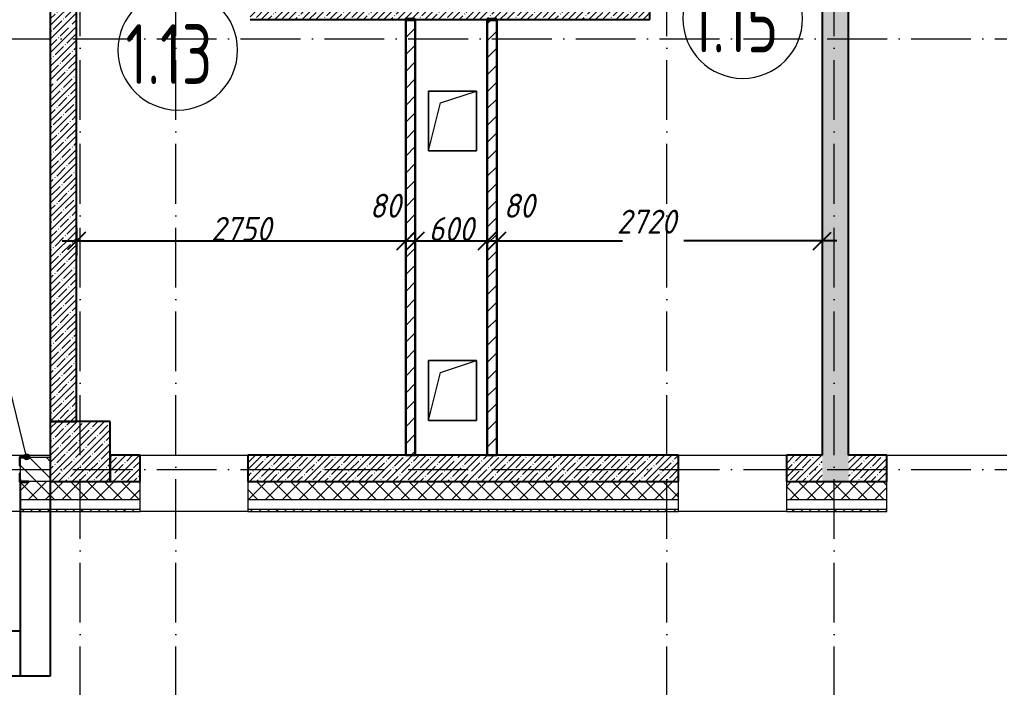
# Model space of a CAD drawing. Header units: millimetres. Extents: x 12986 to 523328, y -9759 to 30092.
# Drawn here: x 127151 to 135336, y -1821 to 3760 of the extents above; entities that cross this region are included whole.
import ezdxf

# ---------------------------------------------------------------- set-up
doc = ezdxf.new("R2010")
doc.units = ezdxf.units.MM
doc.linetypes.add('50_200_ШТРИХ_1Т_ш5_п1_п1_', pattern=[700, 500, -100, 0, -100])
for name, color, linetype, lineweight in [('1) ПГП Зеленый', 3, 'Continuous', 30), ('A-ANNO-DIMS', 7, 'Continuous', 9), ('A-AREA-IDEN', 7, 'Continuous', 9), ('A-FLOR', 7, 'Continuous', 9), ('A-GENM', 7, 'Continuous', 9), ('A-GENM-1', 7, 'Continuous', 25), ('A-GENM-IDEN', 7, 'Continuous', 9), ('A-WALL', 7, 'Continuous', 5), ('A-WALL-1', 7, 'Continuous', 25), ('A-WALL-8', 7, 'Continuous', 9), ('A-WALL-FNSH-1', 7, 'Continuous', 9), ('A-WALL-PATT-1', 7, 'Continuous', 5), ('A-WALL-PATT-3', 250, 'Continuous', 5), ('I-WALL', 7, 'Continuous', 5), ('S-COLS-1', 7, 'Continuous', 5), ('S-COLS-2', 7, 'Continuous', 25), ('Оси-2', 7, '50_200_ШТРИХ_1Т_ш5_п1_п1_', 9)]:
    doc.layers.add(name, color=color, linetype=linetype, lineweight=lineweight)
for name, color, linetype, lineweight, true_color in [('A-DETL-4', 7, 'Continuous', 50, 0x008000), ('A-WALL-2', 7, 'Continuous', 13, 0x000000), ('A-WALL-5', 7, 'Continuous', 13, 0x008000), ('A-WALL-PATT-2', 7, 'Continuous', 5, 0xce0000)]:
    doc.layers.add(name, color=color, linetype=linetype, lineweight=lineweight, true_color=true_color)
doc.styles.add('ISOCPEUR_I_3', font='isocpeui.ttf', dxfattribs={"width": 0.9, "height": 200})
doc.styles.add('СПДС', font='ГОСТ тип А.ttf', dxfattribs={"width": 0.9})
doc.dimstyles.new('ISO-2_0_0_9К_СРЕДНИЙ_1', dxfattribs={"dimscale": 304.8, "dimtxt": 199.196235, "dimasz": 0.492126, "dimexe": 0.393701, "dimexo": 0, "dimgap": 0, "dimtad": 1, "dimdec": 0, "dimzin": 0, "dimdsep": 46, "dimtxsty": 'ISOCPEUR_I_3', "dimblk1": 'OBLIQUE', "dimblk2": 'OBLIQUE', "dimsah": 1, "dimcen": 0.09, "dimdle": 0.393701, "dimazin": 0, "dimtfac": 1, "dimtdec": 4, "dimtix": 1, "dimtmove": 2, "dimatfit": 3, "dimfxl": 1, "dimtvp": 1, "dimtolj": 1, "dimtzin": 0, "dimarcsym": 2})
doc.dimstyles.new('ISO-2_0_0_9К_СРЕДНИЙ_6', dxfattribs={"dimscale": 304.8, "dimtxt": 199.196235, "dimasz": 0.492126, "dimexe": 0.393701, "dimexo": 0, "dimgap": 0, "dimtad": 1, "dimdec": 0, "dimzin": 0, "dimdsep": 46, "dimtxsty": 'ISOCPEUR_I_3', "dimblk1": 'OBLIQUE', "dimblk2": 'OBLIQUE', "dimsah": 1, "dimcen": 0.09, "dimdle": 0.393701, "dimazin": 0, "dimtfac": 1, "dimtdec": 4, "dimtix": 1, "dimtmove": 1, "dimatfit": 3, "dimfxl": 1, "dimtvp": 1, "dimtolj": 1, "dimtzin": 0, "dimarcsym": 2})
doc.dimstyles.new('ISO-2_0_0_9К_СРЕДНИЙ_7', dxfattribs={"dimscale": 304.8, "dimtxt": 199.196235, "dimasz": 0.492126, "dimexe": 0.393701, "dimexo": 0, "dimgap": 0, "dimtad": 1, "dimdec": 0, "dimzin": 0, "dimdsep": 46, "dimtxsty": 'ISOCPEUR_I_3', "dimblk1": 'OBLIQUE', "dimblk2": 'OBLIQUE', "dimsah": 1, "dimcen": 0.09, "dimdle": 0.393701, "dimazin": 0, "dimtfac": 1, "dimtdec": 4, "dimtix": 1, "dimtmove": 0, "dimatfit": 3, "dimfxl": 1, "dimtvp": 1, "dimtolj": 1, "dimtzin": 0, "dimarcsym": 2})
doc.dimstyles.get("Standard").update_dxf_attribs({"dimtxt": 0.18, "dimasz": 0.18, "dimexe": 0.18, "dimexo": 0.0625, "dimgap": 0.09, "dimtad": 0, "dimtih": 1, "dimtoh": 1, "dimdec": 4, "dimzin": 0, "dimdsep": 46, "dimtxsty": 'Standard', "dimcen": 0.09, "dimadec": 0, "dimazin": 0, "dimtfac": 1, "dimtdec": 4, "dimtofl": 0, "dimtmove": 0, "dimatfit": 3, "dimfxl": 1, "dimtolj": 1, "dimtzin": 0, "dimarcsym": 0})
pattern_1 = [(45, (61996.89, 0), (-57.02463, 57.02463), []), (45, (62053.92, 0), (-57.02463, 57.02463), [100.806, -20.161, 3.353, -16.808])]
pattern_2 = [(45, (61996.89, 0), (-70.71068, 70.71068), [])]

# ---------------------------------------------------------------- blocks, each defined once
blk = doc.blocks.new('AR_Отверстие прямоугольное _в плите_ - AR_Отверстие прямоугольное _в плите_-24444243-АР1_Кладочный план 1 этажа')
at = {"layer": 'A-GENM'}
for p, q in [((200, 250), (-200, 250)), ((-200, 250), (-200, -250)), ((-100, 150), (200, 250)), ((200, -250), (200, 250)), ((-200, -250), (-100, 150)), ((-200, -250), (200, -250))]:
    blk.add_line(p, q, dxfattribs=at)
blk = doc.blocks.new('Фахверк_СКБ_Уголок - Ф-11_200х2500 h-26914022-АР1_Кладочный план 1 этажа')
at = {"layer": 'A-GENM-1'}
for p, q in [((200, 156), (125, 156)), ((125, 156), (125, 81)), ((131, 81), (131, 150)), ((131, 150), (200, 150)), ((200, 150), (200, 156)), ((125, 81), (131, 81)), ((131, 19), (125, 19)), ((125, 19), (125, -56)), ((131, -50), (131, 19)), ((125, -56), (200, -56)), ((200, -50), (131, -50)), ((200, -56), (200, -50))]:
    blk.add_line(p, q, dxfattribs=at)
blk = doc.blocks.new('DIMBLOCK312-АР1_Кладочный план 1 этажа')
at = {"layer": 'A-ANNO-DIMS', "color": 0, "lineweight": -2, "transparency": 16777216}
for p, q in [((127156.9, -81.8), (127156.9, -1350.2)), ((126256.9, -103.1), (126256.9, -1350.2)), ((126257.1, -1350), (126706.3, -1350)), ((127156.7, -1350), (126707.5, -1350))]:
    blk.add_line(p, q, dxfattribs=at)
at = {"layer": 'A-ANNO-DIMS', "color": 0, "transparency": 16777216}
for points in [[(126257.1, -1350), (126257.1, -1350), (126256.9, -1350)], [(127156.7, -1350), (127156.7, -1350), (127156.9, -1350)]]:
    blk.add_solid(points, dxfattribs=at)
at = {"layer": 'Defpoints', "color": 0, "transparency": 16777216}
for p in [(127156.9, -81.7), (126256.9, -103), (127156.9, -1350)]:
    blk.add_point(p, dxfattribs=at)
at = {"layer": 'A-ANNO-DIMS', "color": 0, "transparency": 16777216, "insert": (126706.9, -1350), "char_height": 0.18, "width": 455.087, "attachment_point": 5}
blk.add_mtext('\\A1;900.0000', dxfattribs=at)
blk = doc.blocks.new('DIMBLOCK313-АР1_Кладочный план 1 этажа')
at = {"layer": 'A-ANNO-DIMS', "color": 0, "lineweight": -2, "transparency": 16777216}
for p, q in [((127156.9, -81.8), (127156.9, -1727.7)), ((127406.9, -100.1), (127406.9, -1727.7)), ((127156.9, -1727.5), (126930.5, -1727.5)), ((127406.7, -1727.5), (127157.1, -1727.5))]:
    blk.add_line(p, q, dxfattribs=at)
at = {"layer": 'A-ANNO-DIMS', "color": 0, "transparency": 16777216}
for points in [[(127157.1, -1727.5), (127157.1, -1727.6), (127156.9, -1727.5)], [(127406.7, -1727.5), (127406.7, -1727.6), (127406.9, -1727.5)]]:
    blk.add_solid(points, dxfattribs=at)
at = {"layer": 'Defpoints', "color": 0, "transparency": 16777216}
for p in [(127156.9, -81.7), (127406.9, -100), (127406.9, -1727.5)]:
    blk.add_point(p, dxfattribs=at)
at = {"layer": 'A-ANNO-DIMS', "color": 0, "transparency": 16777216, "insert": (126702.3, -1727.4), "char_height": 0.18, "width": 455.087, "attachment_point": 1, "line_spacing_factor": 1.149209}
blk.add_mtext('\\A1;250.0001', dxfattribs=at)
blk = doc.blocks.new('_Oblique')
at = {"color": 0, "linetype": 'ByBlock', "lineweight": -2}
blk.add_line((-0.5, -0.5), (0.5, 0.5), dxfattribs=at)
blk = doc.blocks.new('DIMBLOCK805-АР1_Кладочный план 1 этажа')
at = {"layer": 'A-ANNO-DIMS', "color": 0, "lineweight": -2, "transparency": 16777216}
for p, q in [((127626.9, 2015.8), (127626.9, 1789.8)), ((130376.9, 2015.8), (130376.9, 1789.8)), ((127506.9, 1909.8), (130496.9, 1909.8))]:
    blk.add_line(p, q, dxfattribs=at)
at = {"layer": 'Defpoints', "color": 0, "transparency": 16777216}
for p in [(127626.9, 2015.8), (130376.9, 2015.8), (130376.9, 1909.8)]:
    blk.add_point(p, dxfattribs=at)
at = {"layer": 'A-ANNO-DIMS', "color": 0, "lineweight": -2, "transparency": 16777216, "xscale": 150, "yscale": 150, "zscale": 150, "rotation": 180}
blk.add_blockref('_Oblique', (127626.9, 1909.8), dxfattribs=at)
at = {"layer": 'A-ANNO-DIMS', "color": 0, "lineweight": -2, "transparency": 16777216, "xscale": 150, "yscale": 150, "zscale": 150}
blk.add_blockref('_Oblique', (130376.9, 1909.8), dxfattribs=at)
at = {"layer": 'A-ANNO-DIMS', "color": 0, "transparency": 16777216, "insert": (129001.9, 2011.1), "char_height": 200, "width": 606.782, "attachment_point": 5, "style": 'ISOCPEUR_I_3'}
blk.add_mtext('\\A1;2750', dxfattribs=at)
blk = doc.blocks.new('DIMBLOCK806-АР1_Кладочный план 1 этажа')
at = {"layer": 'A-ANNO-DIMS', "color": 0, "lineweight": -2, "transparency": 16777216}
for p, q in [((130376.9, 2015.8), (130376.9, 1789.8)), ((130456.9, 2015.8), (130456.9, 1789.8)), ((130256.9, 1909.8), (130576.9, 1909.8))]:
    blk.add_line(p, q, dxfattribs=at)
at = {"layer": 'Defpoints', "color": 0, "transparency": 16777216}
for p in [(130376.9, 2015.8), (130456.9, 2015.8), (130456.9, 1909.8)]:
    blk.add_point(p, dxfattribs=at)
at = {"layer": 'A-ANNO-DIMS', "color": 0, "lineweight": -2, "transparency": 16777216, "xscale": 150, "yscale": 150, "zscale": 150, "rotation": 180}
blk.add_blockref('_Oblique', (130376.9, 1909.8), dxfattribs=at)
at = {"layer": 'A-ANNO-DIMS', "color": 0, "lineweight": -2, "transparency": 16777216, "xscale": 150, "yscale": 150, "zscale": 150}
blk.add_blockref('_Oblique', (130456.9, 1909.8), dxfattribs=at)
at = {"layer": 'A-ANNO-DIMS', "color": 0, "transparency": 16777216, "insert": (130076.2, 2304.4), "char_height": 200, "width": 303.391, "attachment_point": 1, "line_spacing_factor": 1.149209, "style": 'ISOCPEUR_I_3'}
blk.add_mtext('\\A1;80', dxfattribs=at)
blk = doc.blocks.new('DIMBLOCK807-АР1_Кладочный план 1 этажа')
at = {"layer": 'A-ANNO-DIMS', "color": 0, "lineweight": -2, "transparency": 16777216}
for p, q in [((130456.9, 2015.8), (130456.9, 1789.8)), ((131056.9, 2015.8), (131056.9, 1789.8)), ((130336.9, 1909.8), (131176.9, 1909.8))]:
    blk.add_line(p, q, dxfattribs=at)
at = {"layer": 'Defpoints', "color": 0, "transparency": 16777216}
for p in [(130456.9, 2015.8), (131056.9, 2015.8), (131056.9, 1909.8)]:
    blk.add_point(p, dxfattribs=at)
at = {"layer": 'A-ANNO-DIMS', "color": 0, "lineweight": -2, "transparency": 16777216, "xscale": 150, "yscale": 150, "zscale": 150, "rotation": 180}
blk.add_blockref('_Oblique', (130456.9, 1909.8), dxfattribs=at)
at = {"layer": 'A-ANNO-DIMS', "color": 0, "lineweight": -2, "transparency": 16777216, "xscale": 150, "yscale": 150, "zscale": 150}
blk.add_blockref('_Oblique', (131056.9, 1909.8), dxfattribs=at)
at = {"layer": 'A-ANNO-DIMS', "color": 0, "transparency": 16777216, "insert": (130756.9, 2009.8), "char_height": 200, "width": 455.087, "attachment_point": 5, "style": 'ISOCPEUR_I_3'}
blk.add_mtext('\\A1;600', dxfattribs=at)
blk = doc.blocks.new('DIMBLOCK808-АР1_Кладочный план 1 этажа')
at = {"layer": 'A-ANNO-DIMS', "color": 0, "lineweight": -2, "transparency": 16777216}
for p, q in [((131056.9, 2015.8), (131056.9, 1789.8)), ((131136.9, 2015.8), (131136.9, 1789.8)), ((130936.9, 1909.8), (131256.9, 1909.8))]:
    blk.add_line(p, q, dxfattribs=at)
at = {"layer": 'Defpoints', "color": 0, "transparency": 16777216}
for p in [(131056.9, 2015.8), (131136.9, 2015.8), (131136.9, 1909.8)]:
    blk.add_point(p, dxfattribs=at)
at = {"layer": 'A-ANNO-DIMS', "color": 0, "lineweight": -2, "transparency": 16777216, "xscale": 150, "yscale": 150, "zscale": 150, "rotation": 180}
blk.add_blockref('_Oblique', (131056.9, 1909.8), dxfattribs=at)
at = {"layer": 'A-ANNO-DIMS', "color": 0, "lineweight": -2, "transparency": 16777216, "xscale": 150, "yscale": 150, "zscale": 150}
blk.add_blockref('_Oblique', (131136.9, 1909.8), dxfattribs=at)
at = {"layer": 'A-ANNO-DIMS', "color": 0, "transparency": 16777216, "insert": (131194.3, 2304.4), "char_height": 200, "width": 303.391, "attachment_point": 1, "line_spacing_factor": 1.149209, "style": 'ISOCPEUR_I_3'}
blk.add_mtext('\\A1;80', dxfattribs=at)
blk = doc.blocks.new('DIMBLOCK809-АР1_Кладочный план 1 этажа')
at = {"layer": 'A-ANNO-DIMS', "color": 0, "lineweight": -2, "transparency": 16777216}
for p, q in [((131136.9, 2015.8), (131136.9, 1789.8)), ((133856.9, 2015.8), (133856.9, 1789.8)), ((131016.9, 1909.8), (132187.9, 1909.8)), ((133976.9, 1909.8), (132700.8, 1909.8))]:
    blk.add_line(p, q, dxfattribs=at)
at = {"layer": 'Defpoints', "color": 0, "transparency": 16777216}
for p in [(131136.9, 2015.8), (133856.9, 2015.8), (133856.9, 1909.8)]:
    blk.add_point(p, dxfattribs=at)
at = {"layer": 'A-ANNO-DIMS', "color": 0, "lineweight": -2, "transparency": 16777216, "xscale": 150, "yscale": 150, "zscale": 150, "rotation": 180}
blk.add_blockref('_Oblique', (131136.9, 1909.8), dxfattribs=at)
at = {"layer": 'A-ANNO-DIMS', "color": 0, "lineweight": -2, "transparency": 16777216, "xscale": 150, "yscale": 150, "zscale": 150}
blk.add_blockref('_Oblique', (133856.9, 1909.8), dxfattribs=at)
at = {"layer": 'A-ANNO-DIMS', "color": 0, "transparency": 16777216, "insert": (132140.9, 2171.1), "char_height": 200, "width": 606.782, "attachment_point": 1, "line_spacing_factor": 1.149209, "style": 'ISOCPEUR_I_3'}
blk.add_mtext('\\A1;2720', dxfattribs=at)
blk = doc.blocks.new('Марка_Помещения - Номер-25198446-Объем проектирования 1 этажа')
at = {"layer": 'A-AREA-IDEN'}
for start, end in [(360, 180), (180, 360)]:
    blk.add_arc((0, 0), 2.5, start, end, dxfattribs=at)

msp = doc.modelspace()

# ---------------------------------------------------------------- hatches: boundary and pattern name
at = {"layer": 'A-GENM-IDEN'}
h = msp.add_hatch(color=256, dxfattribs=at)
edge = h.paths.add_edge_path(flags=0)
edge.add_arc((127209.2266, 106), 25, 0, 360)
at = {"layer": 'A-WALL-PATT-1'}
h = msp.add_hatch(dxfattribs=at)
h.set_pattern_fill('FP_1', color=256, style=0, pattern_type=2)
h.set_pattern_definition(pattern_1)
h.paths.add_polyline_path([(134076.89328, -100), (134076.89328, 7900), (133856.89328, 7900), (133856.89328, -100)], flags=0)
h = msp.add_hatch(dxfattribs=at)
h.set_pattern_fill('FP_1', color=256, style=0, pattern_type=2)
h.set_pattern_definition(pattern_1)
h.paths.add_polyline_path([(127406.89327, 400), (127626.89327, 400), (127626.89327, 7400.00001), (127406.89327, 7400.00001), (127406.89327, 4432.17218)], flags=0)
h = msp.add_hatch(dxfattribs=at)
h.set_pattern_fill('FP_1', color=256, style=0, pattern_type=2)
h.set_pattern_definition(pattern_1)
h.paths.add_polyline_path([(132416.89328, 3760), (132416.89328, 3980), (129076.89325, 3980), (129076.89325, 3760), (131136.89328, 3760)], flags=0)
h = msp.add_hatch(dxfattribs=at)
h.set_pattern_fill('FP_1', color=256, style=0, pattern_type=2)
h.set_pattern_definition(pattern_1)
h.paths.add_polyline_path([(132656.89328, -100), (132656.89328, 120), (129056.8933, 120), (129056.8933, -100), (129938.83672, -100)], flags=0)
h.paths.add_polyline_path([(133856.89328, -100), (133856.89328, 120), (133556.89328, 120), (133556.89328, -100)], flags=0)
h.paths.add_polyline_path([(128156.8933, -100), (128156.8933, 120), (127906.89333, 120), (127906.89333, -100)], flags=0)
h = msp.add_hatch(dxfattribs=at)
h.set_pattern_fill('FP_1', color=256, style=0, pattern_type=2)
h.set_pattern_definition(pattern_1)
h.paths.add_polyline_path([(137476.89328, -100), (137476.89328, 120), (136096.89314, 120), (136096.89314, -100)], flags=0)
h.paths.add_polyline_path([(134076.89328, -100), (134396.89314, -100), (134396.89314, 120), (134076.89328, 120)], flags=0)
h = msp.add_hatch(dxfattribs=at)
h.set_pattern_fill('FP_2', color=256, style=0, pattern_type=2)
h.set_pattern_definition([(45, (61996.89, 0), (-70.71068, 70.71068), []), (135, (61996.89, 0), (-70.71068, -70.71068), [])])
h.paths.add_polyline_path([(137696.89328, -250), (137696.89328, -100), (136096.89314, -100), (136096.89314, -250)], flags=0)
h.paths.add_polyline_path([(110156.8933, -250), (110156.37156, -106), (110087.8933, -106), (110087.8933, -100), (109406.8933, -100), (109406.8933, -250), (110087.8933, -250)], flags=0)
h.paths.add_polyline_path([(129056.8933, -250), (132656.89328, -250), (132656.89328, -100), (129056.8933, -100)], flags=0)
h.paths.add_polyline_path([(118406.89331, -250), (119156.89328, -250), (119156.37154, -106), (119087.89328, -106), (119087.89328, -100), (118406.89331, -100)], flags=0)
h.paths.add_polyline_path([(121937.8933, -250), (122006.8933, -250), (122006.37156, -106), (121937.8933, -106), (121937.8933, -100), (121325.89328, -100), (121325.89328, -106), (121256.89328, -106), (121256.89328, -250), (121325.89328, -250)], flags=0)
h.paths.add_polyline_path([(133556.89328, -250), (134396.89314, -250), (134396.89314, -100), (133556.89328, -100)], flags=0)
h.paths.add_polyline_path([(125706.8933, -250), (126256.89327, -250), (126256.37153, -106), (126187.89327, -106), (126187.89327, -100), (125706.8933, -100), (125706.8933, -106)], flags=0)
h.paths.add_polyline_path([(123606.8933, -250), (123606.37156, -106), (123537.8933, -106), (123537.8933, -100), (122906.8933, -100), (122906.8933, -250), (123537.8933, -250)], flags=0)
h.paths.add_polyline_path([(128156.8933, -250), (128156.8933, -100), (127225.89327, -100), (127225.89327, -106), (127156.89327, -106), (127156.89327, -250), (127225.89327, -250)], flags=0)
h.paths.add_polyline_path([(105422.58672, -250), (106306.8933, -250), (106306.37156, -106), (106237.8933, -106), (106237.8933, -100), (104725.89327, -100), (104725.89327, -106), (104656.89327, -106), (104656.89327, -250), (104725.89327, -250)], flags=0)
h.paths.add_polyline_path([(114616.18047, -250), (115306.89331, -250), (115306.37157, -106), (115237.89331, -106), (115237.89331, -100), (113906.8933, -100), (113906.8933, -250)], flags=0)
h.paths.add_polyline_path([(90293.59326, -250), (90306.63674, -250), (90306.115, -106), (90237.63674, -106), (90237.63674, -100), (89375.89324, -100), (89375.89324, -106), (89306.89324, -106), (89306.89324, -250), (90237.63674, -250)], flags=0)
h.paths.add_polyline_path([(102556.89327, -250), (102556.37153, -106), (102487.89327, -106), (102487.89327, -100), (102005.89324, -100), (102005.89324, -106), (101936.89324, -106), (101936.89324, -250), (102543.84979, -250)], flags=0)
h.paths.add_polyline_path([(111056.8933, -250), (111806.8933, -250), (111806.37156, -106), (111737.8933, -106), (111737.8933, -100), (111125.8933, -100), (111125.8933, -106), (111056.8933, -106)], flags=0)
h.paths.add_polyline_path([(95866.89315, -250), (95866.37141, -106), (95797.89315, -106), (95797.89315, -100), (95006.89326, -100), (95006.89326, -250), (95797.89315, -250)], flags=0)
h.paths.add_polyline_path([(99086.89326, -250), (99086.37152, -106), (99017.89326, -106), (99017.89326, -100), (98035.89315, -100), (98035.89315, -106), (97966.89315, -106), (97966.89315, -250), (98035.89315, -250)], flags=0)
h.paths.add_polyline_path([(100825.78984, -250), (101036.89324, -250), (101036.89324, -100), (99986.89326, -100), (99986.89326, -250)], flags=0)
h.paths.add_polyline_path([(88406.89324, -250), (88406.3715, -106), (88337.89324, -106), (88337.89324, -100), (87556.89328, -100), (87556.89328, -250), (88337.89324, -250)], flags=0)
h.paths.add_polyline_path([(81356.89338, -250), (82706.89332, -250), (82706.89332, -100), (81425.89338, -100), (81425.89338, -106), (81356.89338, -106)], flags=0)
h.paths.add_polyline_path([(78575.89325, -250), (79256.89338, -250), (79256.89338, -100), (78575.89325, -100), (78575.89325, -106), (78506.89325, -106), (78506.89325, -250)], flags=0)
h.paths.add_polyline_path([(92137.89326, -250), (92206.89326, -250), (92206.37152, -106), (92137.89326, -106), (92137.89326, -100), (91206.63674, -100), (91206.63674, -250)], flags=0)
h.paths.add_polyline_path([(83606.89332, -250), (84756.89328, -250), (84756.37154, -106), (84687.89328, -106), (84687.89328, -100), (83675.89332, -100), (83675.89332, -106), (83606.89332, -106)], flags=0)
h.paths.add_polyline_path([(76856.89325, -250), (77606.89325, -250), (77606.37151, -106), (77537.89325, -106), (77537.89325, -100), (76925.89325, -100), (76925.89325, -106), (76856.89325, -106)], flags=0)
h.paths.add_polyline_path([(65583.68047, -250), (65726.89334, -250), (65726.89334, -100), (61736.89328, -100), (61736.89328, -250)], flags=0)
h.paths.add_polyline_path([(74006.8933, -250), (74756.89325, -250), (74756.89325, -100), (74075.8933, -100), (74075.8933, -106), (74006.8933, -106)], flags=0)
h.paths.add_polyline_path([(68826.89334, -250), (70256.63672, -250), (70256.63672, -100), (68895.89334, -100), (68895.89334, -106), (68826.89334, -106)], flags=0)
h.paths.add_polyline_path([(71906.8933, -250), (71906.37156, -106), (71837.8933, -106), (71837.8933, -100), (71225.63672, -100), (71225.63672, -106), (71156.63672, -106), (71156.63672, -250), (71712.74297, -250)], flags=0)
h = msp.add_hatch(dxfattribs=at)
h.set_pattern_fill('FP_18', color=256, style=0, pattern_type=2)
h.set_pattern_definition([(135, (61996.893, 0), (-35.35534, -35.35534), [])])
h.paths.add_polyline_path([(137926.89328, -350), (137926.89328, -330), (136096.89314, -330), (136096.89314, -350), (137846.89328, -350)], flags=0)
h.paths.add_polyline_path([(134396.89314, -350), (134396.89314, -330), (133556.89328, -330), (133556.89328, -350)], flags=0)
h.paths.add_polyline_path([(132656.89328, -350), (132656.89328, -330), (129056.8933, -330), (129056.8933, -350), (129938.83672, -350)], flags=0)
h.paths.add_polyline_path([(114616.18047, -350), (115306.89331, -350), (115306.89331, -330), (113906.8933, -330), (113906.8933, -350)], flags=0)
h.paths.add_polyline_path([(111806.8933, -350), (111806.8933, -330), (111056.8933, -330), (111056.8933, -350), (111551.64922, -350)], flags=0)
h.paths.add_polyline_path([(119156.89328, -350), (119156.89328, -330), (118406.89331, -330), (118406.89331, -350)], flags=0)
h.paths.add_polyline_path([(110156.8933, -350), (110156.8933, -330), (109406.8933, -330), (109406.8933, -350)], flags=0)
h.paths.add_polyline_path([(128156.8933, -350), (128156.8933, -330), (127156.89327, -330), (127156.89327, -350)], flags=0)
h.paths.add_polyline_path([(122006.8933, -350), (122006.8933, -330), (121256.89328, -330), (121256.89328, -350)], flags=0)
h.paths.add_polyline_path([(123606.8933, -350), (123606.8933, -330), (122906.8933, -330), (122906.8933, -350)], flags=0)
h.paths.add_polyline_path([(126256.89327, -350), (126256.89327, -330), (125706.8933, -330), (125706.8933, -350)], flags=0)
h.paths.add_polyline_path([(100825.78984, -350), (101036.89324, -350), (101036.89324, -330), (99986.89326, -330), (99986.89326, -350)], flags=0)
h.paths.add_polyline_path([(101936.89324, -350), (102556.89327, -350), (102556.89327, -330), (101936.89324, -330)], flags=0)
h.paths.add_polyline_path([(97966.89315, -350), (99086.89326, -350), (99086.89326, -330), (97966.89315, -330)], flags=0)
h.paths.add_polyline_path([(95006.89326, -350), (95866.89315, -350), (95866.89315, -330), (95006.89326, -330)], flags=0)
h.paths.add_polyline_path([(104656.89327, -350), (106306.8933, -350), (106306.8933, -330), (104656.89327, -330)], flags=0)
h.paths.add_polyline_path([(90099.93047, -350), (90306.63674, -350), (90306.63674, -330), (89306.89324, -330), (89306.89324, -350)], flags=0)
h.paths.add_polyline_path([(92206.89326, -350), (92206.89326, -330), (91206.63674, -330), (91206.63674, -350)], flags=0)
h.paths.add_polyline_path([(87556.89328, -350), (88406.89324, -350), (88406.89324, -330), (87556.89328, -330)], flags=0)
h.paths.add_polyline_path([(74756.89325, -350), (74756.89325, -330), (74006.8933, -330), (74006.8933, -350)], flags=0)
h.paths.add_polyline_path([(84756.89328, -350), (84756.89328, -330), (83606.89332, -330), (83606.89332, -350), (83970.86797, -350)], flags=0)
h.paths.add_polyline_path([(68826.89334, -350), (70256.63672, -350), (70256.63672, -330), (68826.89334, -330)], flags=0)
h.paths.add_polyline_path([(71156.63672, -350), (71906.8933, -350), (71906.8933, -330), (71156.63672, -330)], flags=0)
h.paths.add_polyline_path([(77606.89325, -350), (77606.89325, -330), (76856.89325, -330), (76856.89325, -350)], flags=0)
h.paths.add_polyline_path([(79256.89338, -350), (79256.89338, -330), (78506.89325, -330), (78506.89325, -350)], flags=0)
h.paths.add_polyline_path([(81356.89338, -350), (82706.89332, -350), (82706.89332, -330), (81356.89338, -330)], flags=0)
h.paths.add_polyline_path([(65583.68047, -350), (65726.89334, -350), (65726.89334, -330), (61636.89328, -330), (61636.89328, -350)], flags=0)
at = {"layer": 'A-WALL-PATT-2'}
h = msp.add_hatch(dxfattribs=at)
h.set_pattern_fill('FP_3', color=256, style=0, pattern_type=2)
h.set_pattern_definition([(135, (61996.89, 0), (-70.71068, -70.71068), [])])
h.paths.add_polyline_path([(127225.89327, -100), (127406.89333, -100), (127406.89333, 100), (127156.89327, 100), (127156.89327, -100)], flags=0)
h.paths.add_polyline_path([(115306.89331, -100), (115306.89331, 100), (114406.89327, 100), (114406.89327, -100), (115237.89331, -100)], flags=0)
h.paths.add_polyline_path([(118906.89327, -100), (119156.89328, -100), (119156.89328, 100), (118906.89327, 100)], flags=0)
h.paths.add_polyline_path([(121937.8933, -100), (122006.8933, -100), (122006.8933, 100), (121256.89328, 100), (121256.89328, -100), (121325.89328, -100)], flags=0)
h.paths.add_polyline_path([(126256.89327, -100), (126256.89327, 100), (125706.8933, 100), (125706.8933, -100), (126187.89327, -100)], flags=0)
h.paths.add_polyline_path([(123406.89327, -100), (123606.8933, -100), (123606.8933, 100), (123406.89327, 100)], flags=0)
h.paths.add_polyline_path([(111125.8933, -100), (111806.8933, -100), (111806.8933, 100), (111056.8933, 100), (111056.8933, -100)], flags=0)
h.paths.add_polyline_path([(110156.8933, -100), (110156.8933, 100), (109906.89326, 100), (109906.89326, -100), (110087.8933, -100)], flags=0)
at = {"layer": 'A-WALL-PATT-3'}
h = msp.add_hatch(dxfattribs=at)
h.set_pattern_fill('FP_15', color=256, style=0, pattern_type=2)
h.set_pattern_definition(pattern_2)
h.paths.add_polyline_path([(130376.89328, 120), (130456.89328, 120), (130456.89328, 3760), (130376.89328, 3760), (130376.89328, 154.57609)], flags=0)
h = msp.add_hatch(dxfattribs=at)
h.set_pattern_fill('FP_15', color=256, style=0, pattern_type=2)
h.set_pattern_definition(pattern_2)
h.paths.add_polyline_path([(131056.89328, 120), (131136.89328, 120), (131136.89328, 3760), (131056.89328, 3760), (131056.89328, 154.57609)], flags=0)
at = {"layer": 'S-COLS-1'}
h = msp.add_hatch(dxfattribs=at)
h.set_pattern_fill('FP_1', color=256, style=0, pattern_type=2)
h.set_pattern_definition(pattern_1)
h.paths.add_polyline_path([(127906.89333, -100), (127906.89333, 400), (127406.89333, 400), (127406.89333, -100)], flags=0)

# ---------------------------------------------------------------- linework, layer by layer
at = {"layer": '1) ПГП Зеленый'}
for points in [[(130376.89328, 120), (130456.89328, 120), (130456.89328, 3760), (130376.89328, 3760)], [(131056.89328, 120), (131136.89328, 120), (131136.89328, 3760), (131056.89328, 3760)]]:
    msp.add_lwpolyline(points, close=True, dxfattribs=at)
at = {"layer": 'A-DETL-4'}
for p, q in [((130456.89328, 3760), (130376.89328, 3760)), ((131136.89328, 3760), (131056.89328, 3760))]:
    msp.add_line(p, q, dxfattribs=at)
at = {"layer": 'A-FLOR'}
for p, q in [((130566.89328, 3162.99989), (130966.89328, 3162.99989)), ((130566.89328, 2662.99989), (130566.89328, 3162.99989)), ((130966.89328, 3162.99989), (130966.89328, 2662.99989)), ((130966.89328, 2662.99989), (130566.89328, 2662.99989)), ((130566.89328, 910), (130966.89328, 910)), ((130566.89328, 410), (130566.89328, 910)), ((130966.89328, 910), (130966.89328, 410)), ((130966.89328, 410), (130566.89328, 410)), ((134396.89314, 120), (136096.89314, 120))]:
    msp.add_line(p, q, dxfattribs=at)
at = {"layer": 'A-GENM-IDEN'}
msp.add_line((127209.2266, 106), (127069.49959, 676.76197), dxfattribs=at)
msp.add_circle((127209.2266, 106), 25, dxfattribs=at)
at = {"layer": 'A-WALL'}
for p, q in [((127406.89333, -100), (127225.89327, -100)), ((127156.89327, -350), (126256.89327, -350)), ((129056.8933, -350), (128156.8933, -350)), ((133556.89328, -350), (132656.89328, -350))]:
    msp.add_line(p, q, dxfattribs=at)
at = {"layer": 'A-WALL-1'}
for p, q in [((133856.89328, 7680), (133856.89328, 120)), ((134076.89328, 120), (134076.89328, 7680)), ((127406.89327, 7400.00001), (127406.89327, 400)), ((127626.89327, 400), (127626.89327, 7400.00001)), ((132416.89328, 3760), (132416.89328, 3980)), ((129076.89325, 3760), (130376.89328, 3760)), ((130456.89328, 3760), (131056.89328, 3760)), ((131136.89328, 3760), (132416.89328, 3760)), ((127406.89327, 400), (127626.89327, 400)), ((128156.8933, 120), (127906.89333, 120)), ((127906.89333, 120), (127906.89333, -100)), ((128156.8933, -100), (128156.8933, 120)), ((132656.89328, 120), (129056.8933, 120)), ((129056.8933, 120), (129056.8933, -100)), ((132656.89328, -100), (132656.89328, 120)), ((133856.89328, 120), (133556.89328, 120)), ((133556.89328, 120), (133556.89328, -100)), ((134396.89314, 120), (134076.89328, 120)), ((134396.89314, -100), (134396.89314, 120)), ((127906.89333, -100), (128156.8933, -100)), ((129056.8933, -100), (132656.89328, -100)), ((133556.89328, -100), (134396.89314, -100))]:
    msp.add_line(p, q, dxfattribs=at)
at = {"layer": 'A-WALL-2'}
for p, q in [((127406.89333, 100), (127225.89327, 100)), ((127406.89333, -100), (127406.89333, 100)), ((127156.89327, 31), (127156.89327, -31))]:
    msp.add_line(p, q, dxfattribs=at)
at = {"layer": 'A-WALL-5'}
for p, q in [((130376.89328, 3760), (130376.89328, 120)), ((130456.89328, 120), (130456.89328, 3760)), ((131056.89328, 3760), (131056.89328, 120)), ((131136.89328, 120), (131136.89328, 3760))]:
    msp.add_line(p, q, dxfattribs=at)
at = {"layer": 'A-WALL-8'}
for p, q in [((127156.89327, -106), (127156.89327, -330)), ((127906.89333, -100), (127406.89333, -100)), ((128156.8933, -330), (128156.8933, -100)), ((129056.8933, -100), (129056.8933, -330)), ((132656.89328, -330), (132656.89328, -100)), ((133556.89328, -100), (133556.89328, -330)), ((134396.89314, -330), (134396.89314, -100)), ((127156.89327, -250), (128156.8933, -250)), ((129056.8933, -250), (132656.89328, -250)), ((133556.89328, -250), (134396.89314, -250)), ((127156.89327, -330), (128156.8933, -330)), ((129056.8933, -330), (132656.89328, -330)), ((133556.89328, -330), (134396.89314, -330))]:
    msp.add_line(p, q, dxfattribs=at)
at = {"layer": 'A-WALL-FNSH-1'}
for p, q in [((127156.89327, -330), (127156.89327, -350)), ((127156.89327, -350), (128156.8933, -350)), ((128156.8933, -350), (128156.8933, -330)), ((129056.8933, -330), (129056.8933, -350)), ((129056.8933, -350), (132656.89328, -350)), ((132656.89328, -350), (132656.89328, -330)), ((133556.89328, -330), (133556.89328, -350)), ((133556.89328, -350), (134396.89314, -350)), ((134396.89314, -350), (134396.89314, -330))]:
    msp.add_line(p, q, dxfattribs=at)
at = {"layer": 'I-WALL'}
for p, q in [((123406.89327, 120), (127406.89333, 120)), ((128156.8933, 120), (129056.8933, 120)), ((132656.89328, 120), (133556.89328, 120))]:
    msp.add_line(p, q, dxfattribs=at)
at = {"layer": 'S-COLS-2'}
for p, q in [((127906.89333, 400), (127406.89333, 400)), ((127406.89333, 400), (127406.89333, -100)), ((127906.89333, -100), (127906.89333, 400)), ((127406.89333, -100), (127906.89333, -100))]:
    msp.add_line(p, q, dxfattribs=at)
at = {"layer": 'Оси-2'}
for p, q in [((127656.89325, -4080), (127656.89325, 28636.94316)), ((128456.89325, -4080), (128456.89325, 28636.94316)), ((132556.89325, -4080), (132556.89325, 28636.94316)), ((133956.89325, -4080), (133956.89325, 28636.94316)), ((57586.89328, 3600), (187948.52131, 3600)), ((57586.89328, 0), (187948.52131, 0))]:
    msp.add_line(p, q, dxfattribs=at)

# ---------------------------------------------------------------- block references
at = {"layer": 'A-AREA-IDEN', "xscale": 199.9999999999999, "yscale": 199.9999999999999, "zscale": 199.9999999999999}
for p in [(133192.24166, 3768.93655), (128472.27265, 3504.33826)]:
    msp.add_blockref('Марка_Помещения - Номер-25198446-Объем проектирования 1 этажа', p, dxfattribs=at)
at = {"layer": 'A-GENM'}
for p in [(130766.89328, 2912.99989), (130766.89328, 660)]:
    msp.add_blockref('AR_Отверстие прямоугольное _в плите_ - AR_Отверстие прямоугольное _в плите_-24444243-АР1_Кладочный план 1 этажа', p, dxfattribs=at)
at = {"layer": 'A-GENM-1'}
msp.add_blockref('Фахверк_СКБ_Уголок - Ф-11_200х2500 h-26914022-АР1_Кладочный план 1 этажа', (127025.89327, -50), dxfattribs=at)

# ---------------------------------------------------------------- texts
at = {"layer": 'A-AREA-IDEN', "char_height": 500, "width": 1096.7085, "attachment_point": 1, "style": 'СПДС'}
for s, insert in [('1.15', (132756.17536, 3986.05516)), ('1.13', (128036.20635, 3721.45686))]:
    msp.add_mtext(s, dxfattribs=dict(at, insert=insert))

# ---------------------------------------------------------------- dimensions: what is measured, and where the dimension line sits
at = {"layer": 'A-ANNO-DIMS'}
for base, p1, p2, dimstyle, override, picture, middle in [((130456.89328, 1909.77924), (130376.89328, 2015.84526), (130456.89328, 2015.84526), 'ISO-2_0_0_9К_СРЕДНИЙ_6', {"dimpost": '<>', "dimfxl": 80}, 'DIMBLOCK806-АР1_Кладочный план 1 этажа', (130227.90932, 2037.73706)), ((131136.89328, 1909.77924), (131056.89328, 2015.84526), (131136.89328, 2015.84526), 'ISO-2_0_0_9К_СРЕДНИЙ_6', {"dimpost": '<>', "dimfxl": 80}, 'DIMBLOCK808-АР1_Кладочный план 1 этажа', (131346.03737, 2037.73706)), ((133856.89328, 1909.77924), (131136.89328, 2015.84526), (133856.89328, 2015.84526), 'ISO-2_0_0_9К_СРЕДНИЙ_1', {"dimpost": '<>', "dimfxl": 2719.999993}, 'DIMBLOCK809-АР1_Кладочный план 1 этажа', (132444.32389, 2037.73706))]:
    dim = msp.add_linear_dim(base=base, p1=p1, p2=p2, dimstyle=dimstyle, override=override, dxfattribs=at)
    dim.commit()
    dim.dimension.update_dxf_attribs({"geometry": picture, "text_midpoint": middle, "dimtype": 160})
for base, p1, p2, override, picture, middle in [((130376.89328, 1909.77924), (127626.89327, 2015.84526), (130376.89328, 2015.84526), {"dimpost": '<>', "dimfxl": 2750.000019}, 'DIMBLOCK805-АР1_Кладочный план 1 этажа', (129001.89328, 2011.06712)), ((131056.89328, 1909.77924), (130456.89328, 2015.84526), (131056.89328, 2015.84526), {"dimpost": '<>', "dimfxl": 600}, 'DIMBLOCK807-АР1_Кладочный план 1 этажа', (130756.89328, 2009.77924))]:
    dim = msp.add_linear_dim(base=base, p1=p1, p2=p2, dimstyle='ISO-2_0_0_9К_СРЕДНИЙ_7', override=override, dxfattribs=at)
    dim.commit()
    dim.dimension.update_dxf_attribs({"geometry": picture, "text_midpoint": middle})
dim = msp.add_linear_dim(base=(127156.89327, -1350.00431), p1=(126256.89327, -103.04789), p2=(127156.89327, -81.73807), dimstyle='Standard', dxfattribs=at)
dim.commit()
dim.dimension.update_dxf_attribs({"geometry": 'DIMBLOCK312-АР1_Кладочный план 1 этажа', "text_midpoint": (126706.89327, -1350.00431)})
dim = msp.add_linear_dim(base=(127406.89333, -1727.52363), p1=(127156.89327, -81.73807), p2=(127406.89333, -100), dimstyle='Standard', dxfattribs=at)
dim.commit()
dim.dimension.update_dxf_attribs({"geometry": 'DIMBLOCK313-АР1_Кладочный план 1 этажа', "text_midpoint": (126929.86127, -1727.52363), "dimtype": 160})

doc.saveas('drawing.dxf')
